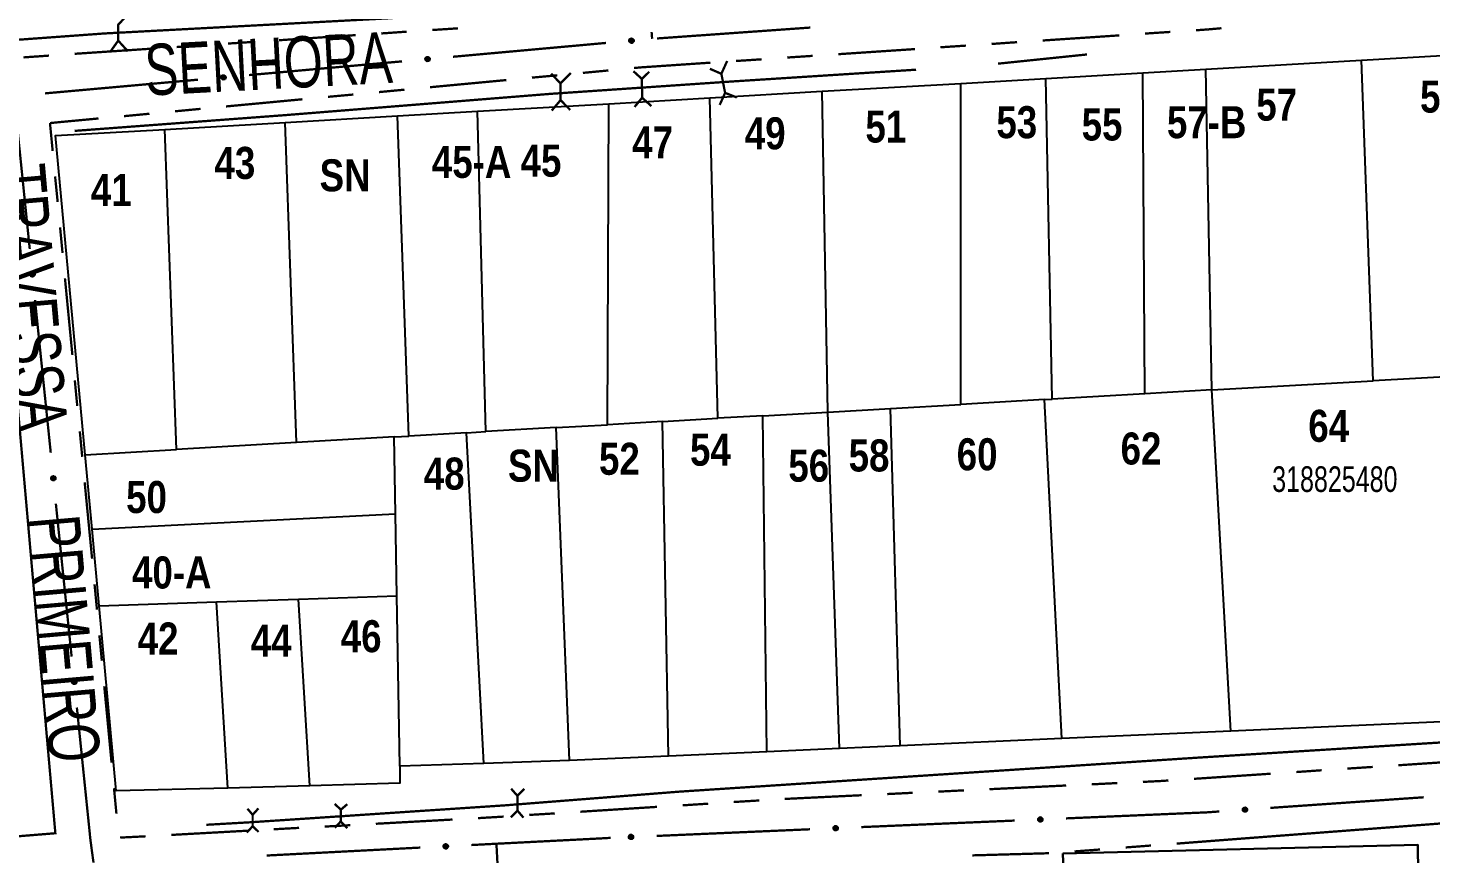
# Model space of a CAD drawing. Extents: x 204834 to 208707, y 4853033 to 4855981.
# Drawn here: x 205591.7 to 205701.3, y 4854869.9 to 4854934.4 of the extents above; entities that cross this region are included whole.
import ezdxf
from ezdxf.enums import TextEntityAlignment as Align

# ---------------------------------------------------------------- set-up
doc = ezdxf.new("R2010")
doc.units = 0
doc.header["$LTSCALE"] = 1.5
doc.header["$MEASUREMENT"] = 0
for name, pattern in [('PHANTOMX2', [5, 2.5, -0.5, 0.5, -0.5, 0.5, -0.5]), ('TRACO_05', [11, 7, -1, 0.5, -1, 0.5, -1]), ('TRACO_25', [8, 3, -1, 1, -1, 1, -1])]:
    doc.linetypes.add(name, pattern=pattern)
for name, color, linetype in [('CD-MALHA-LOTES', 40, 'CONTINUOUS'), ('CD_TXT_QUADRA', 7, 'CONTINUOUS'), ('HD-VALAS-DRENOS', 170, 'CONTINUOUS'), ('RU-QUADRAS', 6, 'CONTINUOUS'), ('SV-EIXO-RUA-N-PAV', 6, 'CONTINUOUS'), ('SV-ESTIVAS', 7, 'CONTINUOUS'), ('SV-RUA-NAO-PAV-S-GUIA-C-GUIA', 7, 'PHANTOMX2'), ('SV-TXT-RUA-N-PAV-S-GUIA-C-GUIA', 7, 'CONTINUOUS'), ('Th_NmrPort', 7, 'CONTINUOUS')]:
    doc.layers.add(name, color=color, linetype=linetype)
doc.styles.add('ARIAL', font='ARIAL.TTF')
doc.styles.get("Standard").update_dxf_attribs({"font": 'swisscbo.ttf'})

msp = doc.modelspace()

# ---------------------------------------------------------------- linework, layer by layer
at = {"layer": 'CD-MALHA-LOTES', "linetype": 'Continuous', "flags": 128}
for points in [[(205683.68, 4854931.21), (205695.84, 4854931.91)], [(205695.84, 4854931.91), (205708.89, 4854932.66)], [(205696.76, 4854906.88), (205695.84, 4854931.91)], [(205671.2, 4854930.49), (205678.78, 4854930.92)], [(205678.78, 4854930.92), (205683.68, 4854931.21)], [(205678.93, 4854905.86), (205678.78, 4854930.92)], [(205684.15, 4854906.16), (205683.68, 4854931.21)], [(205653.71, 4854929.48), (205664.55, 4854930.1)], [(205664.55, 4854930.1), (205671.2, 4854930.49)], [(205664.55, 4854905.03), (205664.55, 4854930.1)], [(205671.68, 4854905.44), (205671.2, 4854930.49)], [(205626.81, 4854927.92), (205637.07, 4854928.51)], [(205636.95, 4854903.44), (205637.07, 4854928.51)], [(205637.07, 4854928.51), (205644.96, 4854928.97)], [(205644.96, 4854928.97), (205653.71, 4854929.48)], [(205645.56, 4854903.94), (205644.96, 4854928.97)], [(205654.17, 4854904.43), (205653.71, 4854929.48)], [(205611.77, 4854927.05), (205620.56, 4854927.56)], [(205620.56, 4854927.56), (205626.81, 4854927.92)], [(205621.44, 4854902.55), (205620.56, 4854927.56)], [(205627.45, 4854902.9), (205626.81, 4854927.92)], [(205593.85, 4854926.02), (205602.38, 4854926.51)], [(205602.38, 4854926.51), (205611.77, 4854927.05)], [(205603.3, 4854901.51), (205602.38, 4854926.51)], [(205612.67, 4854902.05), (205611.77, 4854927.05)], [(205596.16, 4854901.1), (205593.85, 4854926.02)], [(205684.15, 4854906.16), (205696.76, 4854906.88)], [(205703.85, 4854907.25), (205696.76, 4854906.88)], [(205678.93, 4854905.86), (205671.68, 4854905.44)], [(205684.15, 4854906.16), (205678.93, 4854905.86)], [(205685.63, 4854879.5), (205684.15, 4854906.16)], [(205649.1, 4854904.14), (205654.17, 4854904.43)], [(205654.17, 4854904.43), (205659.05, 4854904.71)], [(205655.07, 4854878.15), (205654.17, 4854904.43)], [(205659.05, 4854904.71), (205664.55, 4854905.03)], [(205659.81, 4854878.36), (205659.05, 4854904.71)], [(205671.08, 4854905.4), (205664.55, 4854905.03)], [(205671.08, 4854905.4), (205671.68, 4854905.44)], [(205672.45, 4854878.92), (205671.08, 4854905.4)], [(205632.95, 4854903.21), (205636.95, 4854903.44)], [(205641.25, 4854903.69), (205636.95, 4854903.44)], [(205641.25, 4854903.69), (205645.56, 4854903.94)], [(205641.71, 4854877.56), (205641.25, 4854903.69)], [(205649.1, 4854904.14), (205645.56, 4854903.94)], [(205649.41, 4854877.9), (205649.1, 4854904.14)], [(205620.29, 4854902.48), (205612.67, 4854902.05)], [(205620.29, 4854902.48), (205621.44, 4854902.55)], [(205620.39, 4854896.47), (205620.29, 4854902.48)], [(205625.95, 4854902.81), (205621.44, 4854902.55)], [(205625.95, 4854902.81), (205627.45, 4854902.9)], [(205627.29, 4854876.99), (205625.95, 4854902.81)], [(205632.95, 4854903.21), (205627.45, 4854902.9)], [(205633.98, 4854877.22), (205632.95, 4854903.21)], [(205596.16, 4854901.1), (205603.3, 4854901.51)], [(205596.7, 4854895.28), (205596.16, 4854901.1)], [(205612.67, 4854902.05), (205603.3, 4854901.51)], [(205596.7, 4854895.28), (205620.39, 4854896.47)], [(205620.5, 4854890.07), (205620.39, 4854896.47)], [(205597.25, 4854889.3), (205596.7, 4854895.28)], [(205597.25, 4854889.3), (205606.41, 4854889.6)], [(205598.59, 4854874.83), (205597.25, 4854889.3)], [(205606.41, 4854889.6), (205612.82, 4854889.81)], [(205607.31, 4854875.06), (205606.41, 4854889.6)], [(205612.82, 4854889.81), (205620.5, 4854890.07)], [(205613.7, 4854875.24), (205612.82, 4854889.81)], [(205620.73, 4854876.77), (205620.5, 4854890.07)], [(205704.45, 4854880.34), (205685.63, 4854879.5)], [(205685.63, 4854879.5), (205672.45, 4854878.92)], [(205655.07, 4854878.15), (205649.41, 4854877.9)], [(205659.81, 4854878.36), (205655.07, 4854878.15)], [(205672.45, 4854878.92), (205659.81, 4854878.36)], [(205627.29, 4854876.99), (205620.73, 4854876.77)], [(205633.98, 4854877.22), (205627.29, 4854876.99)], [(205641.71, 4854877.56), (205633.98, 4854877.22)], [(205649.41, 4854877.9), (205641.71, 4854877.56)], [(205620.73, 4854876.77), (205620.73, 4854875.44)], [(205607.31, 4854875.06), (205598.59, 4854874.83)], [(205613.7, 4854875.24), (205607.31, 4854875.06)], [(205620.73, 4854875.44), (205613.7, 4854875.24)], [(205700.24, 4854870.62), (205672.52, 4854869.96)], [(205701, 4854805.87), (205700.24, 4854870.62)], [(205672.52, 4854869.96), (205675.17, 4854805.21)]]:
    msp.add_lwpolyline(points, dxfattribs=at)
at = {"layer": 'HD-VALAS-DRENOS', "linetype": 'TRACO_05', "const_width": 0.18}
for points in [[(205542.96, 4854930.02), (205597.67, 4854934), (205620.18, 4854935.2)], [(205667.45, 4854931.64), (205674.41, 4854932.36)], [(205661.06, 4854931.17), (205646.69, 4854930.25), (205632.47, 4854929.28), (205611.77, 4854927.62), (205595.33, 4854926.39)], [(205605.62, 4854872.19), (205609.12, 4854872.39), (205628.96, 4854873.71), (205642.58, 4854874.78), (205683.14, 4854877.44), (205712.31, 4854879.26), (205726.32, 4854880.11), (205768.62, 4854882.72), (205776.74, 4854883.14)]]:
    msp.add_lwpolyline(points, dxfattribs=at)
at = {"layer": 'RU-QUADRAS', "linetype": 'Continuous'}
msp.add_lwpolyline([(205704.45, 4854880.34), (205685.63, 4854879.5), (205672.45, 4854878.92), (205659.81, 4854878.36), (205655.07, 4854878.15), (205649.41, 4854877.9), (205641.71, 4854877.56), (205633.98, 4854877.22), (205627.29, 4854876.99), (205620.73, 4854876.77), (205620.73, 4854875.44), (205613.7, 4854875.24), (205607.31, 4854875.06), (205598.59, 4854874.83), (205597.25, 4854889.3), (205596.7, 4854895.28), (205596.16, 4854901.1), (205593.85, 4854926.02), (205593.85, 4854926.02), (205602.38, 4854926.51), (205611.77, 4854927.05), (205620.56, 4854927.56), (205626.81, 4854927.92), (205637.07, 4854928.51), (205644.96, 4854928.97), (205653.71, 4854929.48), (205664.55, 4854930.1), (205671.2, 4854930.49), (205678.78, 4854930.92), (205683.68, 4854931.21), (205695.84, 4854931.91), (205708.89, 4854932.66)], dxfattribs=at)
msp.add_lwpolyline([(205672.52, 4854869.96), (205700.24, 4854870.62), (205701, 4854805.87), (205675.17, 4854805.21), (205672.52, 4854869.96)], close=True, dxfattribs=at)
at = {"layer": 'SV-EIXO-RUA-N-PAV', "const_width": 0.18}
for points in [[(205640.4, 4854934.12), (205640.44, 4854933.58)], [(205640.83, 4854933.61), (205652.8, 4854934.46)], [(205624.89, 4854932.18), (205636.84, 4854933.26)], [(205608.96, 4854930.75), (205620.91, 4854931.82)], [(205593.02, 4854929.32), (205604.97, 4854930.39)], [(205590.61, 4854929.1), (205591.83, 4854917.16)], [(205592.24, 4854913.18), (205593.47, 4854901.25)], [(205593.87, 4854897.27), (205595.1, 4854885.33)], [(205595.51, 4854881.35), (205596.53, 4854871.4)], [(205700.71, 4854874.34), (205688.73, 4854873.51)], [(205668.76, 4854872.52), (205656.77, 4854872.01)], [(205683.73, 4854873.16), (205672.76, 4854872.69)], [(205683.75, 4854873.16), (205683.73, 4854873.16)], [(205684.74, 4854873.23), (205683.75, 4854873.16)], [(205652.77, 4854871.84), (205640.79, 4854871.32)], [(205596.53, 4854871.4), (205596.55, 4854871.17)], [(205596.55, 4854871.17), (205596.68, 4854870.18)], [(205610.34, 4854869.79), (205622.33, 4854870.41)], [(205626.32, 4854870.61), (205636.31, 4854871.12)], [(205628.28, 4854870.71), (205628.91, 4854858.73)], [(205636.31, 4854871.12), (205637.2, 4854871.17)], [(205596.68, 4854870.18), (205596.81, 4854869.23)]]:
    msp.add_lwpolyline(points, dxfattribs=at)
at = {"layer": 'SV-EIXO-RUA-N-PAV'}
for points in [[(205638.68, 4854933.53), (205638.71, 4854933.57), (205638.75, 4854933.6), (205638.78, 4854933.61), (205638.82, 4854933.61), (205638.85, 4854933.62), (205638.89, 4854933.61), (205638.93, 4854933.59), (205638.96, 4854933.56), (205638.99, 4854933.52), (205639, 4854933.49), (205639.01, 4854933.45), (205639.01, 4854933.42), (205639, 4854933.38), (205638.98, 4854933.35), (205638.95, 4854933.31), (205638.92, 4854933.28), (205638.88, 4854933.27), (205638.85, 4854933.26), (205638.81, 4854933.26), (205638.78, 4854933.27), (205638.74, 4854933.29), (205638.7, 4854933.32), (205638.68, 4854933.35), (205638.66, 4854933.39), (205638.66, 4854933.42), (205638.66, 4854933.46), (205638.66, 4854933.49), (205638.68, 4854933.53)], [(205622.75, 4854932.1), (205622.78, 4854932.14), (205622.81, 4854932.16), (205622.85, 4854932.18), (205622.88, 4854932.18), (205622.92, 4854932.18), (205622.95, 4854932.17), (205622.99, 4854932.16), (205623.03, 4854932.13), (205623.05, 4854932.09), (205623.07, 4854932.06), (205623.07, 4854932.02), (205623.07, 4854931.99), (205623.06, 4854931.95), (205623.05, 4854931.91), (205623.02, 4854931.87), (205622.98, 4854931.85), (205622.95, 4854931.84), (205622.91, 4854931.83), (205622.88, 4854931.83), (205622.84, 4854931.84), (205622.8, 4854931.86), (205622.77, 4854931.89), (205622.74, 4854931.92), (205622.73, 4854931.96), (205622.72, 4854931.99), (205622.72, 4854932.03), (205622.73, 4854932.06), (205622.75, 4854932.1)], [(205606.81, 4854930.67), (205606.84, 4854930.71), (205606.88, 4854930.73), (205606.91, 4854930.75), (205606.95, 4854930.75), (205606.98, 4854930.75), (205607.02, 4854930.74), (205607.05, 4854930.72), (205607.09, 4854930.69), (205607.12, 4854930.66), (205607.13, 4854930.62), (205607.14, 4854930.59), (205607.14, 4854930.55), (205607.13, 4854930.52), (205607.11, 4854930.48), (205607.08, 4854930.44), (205607.05, 4854930.42), (205607.01, 4854930.4), (205606.98, 4854930.4), (205606.94, 4854930.4), (205606.91, 4854930.41), (205606.87, 4854930.42), (205606.83, 4854930.46), (205606.8, 4854930.49), (205606.79, 4854930.52), (205606.79, 4854930.56), (205606.79, 4854930.59), (205606.79, 4854930.63), (205606.81, 4854930.67)], [(205592.13, 4854915.33), (205592.17, 4854915.3), (205592.2, 4854915.26), (205592.21, 4854915.23), (205592.22, 4854915.19), (205592.22, 4854915.16), (205592.21, 4854915.12), (205592.19, 4854915.09), (205592.16, 4854915.05), (205592.13, 4854915.02), (205592.09, 4854915.01), (205592.06, 4854915), (205592.02, 4854915), (205591.99, 4854915.01), (205591.95, 4854915.02), (205591.91, 4854915.06), (205591.89, 4854915.09), (205591.87, 4854915.12), (205591.87, 4854915.16), (205591.87, 4854915.19), (205591.87, 4854915.23), (205591.89, 4854915.27), (205591.92, 4854915.31), (205591.95, 4854915.33), (205591.99, 4854915.35), (205592.02, 4854915.35), (205592.06, 4854915.35), (205592.09, 4854915.35), (205592.13, 4854915.33)], [(205593.76, 4854899.41), (205593.8, 4854899.38), (205593.83, 4854899.35), (205593.84, 4854899.31), (205593.85, 4854899.28), (205593.85, 4854899.24), (205593.84, 4854899.21), (205593.83, 4854899.17), (205593.8, 4854899.13), (205593.76, 4854899.11), (205593.73, 4854899.09), (205593.69, 4854899.08), (205593.66, 4854899.08), (205593.62, 4854899.09), (205593.58, 4854899.11), (205593.54, 4854899.14), (205593.52, 4854899.17), (205593.5, 4854899.21), (205593.5, 4854899.24), (205593.5, 4854899.28), (205593.5, 4854899.31), (205593.52, 4854899.35), (205593.55, 4854899.39), (205593.59, 4854899.42), (205593.62, 4854899.43), (205593.66, 4854899.43), (205593.69, 4854899.44), (205593.73, 4854899.43), (205593.76, 4854899.41)], [(205595.4, 4854883.49), (205595.44, 4854883.46), (205595.46, 4854883.43), (205595.48, 4854883.4), (205595.48, 4854883.36), (205595.48, 4854883.33), (205595.47, 4854883.29), (205595.46, 4854883.25), (205595.43, 4854883.21), (205595.39, 4854883.19), (205595.36, 4854883.17), (205595.32, 4854883.17), (205595.29, 4854883.17), (205595.25, 4854883.17), (205595.21, 4854883.19), (205595.18, 4854883.22), (205595.15, 4854883.26), (205595.14, 4854883.29), (205595.13, 4854883.33), (205595.13, 4854883.36), (205595.14, 4854883.4), (205595.15, 4854883.44), (205595.19, 4854883.47), (205595.22, 4854883.5), (205595.25, 4854883.51), (205595.29, 4854883.52), (205595.32, 4854883.52), (205595.36, 4854883.51), (205595.4, 4854883.49)], [(205670.91, 4854872.5), (205670.87, 4854872.46), (205670.84, 4854872.44), (205670.8, 4854872.43), (205670.77, 4854872.43), (205670.73, 4854872.43), (205670.7, 4854872.44), (205670.66, 4854872.46), (205670.62, 4854872.49), (205670.6, 4854872.53), (205670.59, 4854872.56), (205670.58, 4854872.6), (205670.59, 4854872.63), (205670.6, 4854872.67), (205670.62, 4854872.7), (205670.65, 4854872.74), (205670.68, 4854872.76), (205670.72, 4854872.77), (205670.75, 4854872.78), (205670.79, 4854872.78), (205670.82, 4854872.77), (205670.86, 4854872.75), (205670.9, 4854872.71), (205670.92, 4854872.68), (205670.93, 4854872.64), (205670.94, 4854872.61), (205670.94, 4854872.57), (205670.93, 4854872.54), (205670.91, 4854872.5)], [(205686.89, 4854873.27), (205686.86, 4854873.23), (205686.82, 4854873.21), (205686.79, 4854873.19), (205686.75, 4854873.19), (205686.72, 4854873.19), (205686.68, 4854873.2), (205686.65, 4854873.22), (205686.61, 4854873.25), (205686.58, 4854873.28), (205686.57, 4854873.32), (205686.56, 4854873.35), (205686.57, 4854873.39), (205686.58, 4854873.42), (205686.59, 4854873.46), (205686.63, 4854873.5), (205686.66, 4854873.52), (205686.7, 4854873.54), (205686.73, 4854873.54), (205686.77, 4854873.54), (205686.8, 4854873.53), (205686.84, 4854873.51), (205686.88, 4854873.48), (205686.9, 4854873.45), (205686.91, 4854873.41), (205686.92, 4854873.38), (205686.92, 4854873.34), (205686.91, 4854873.31), (205686.89, 4854873.27)], [(205654.92, 4854871.82), (205654.89, 4854871.78), (205654.85, 4854871.76), (205654.82, 4854871.74), (205654.78, 4854871.74), (205654.75, 4854871.74), (205654.71, 4854871.75), (205654.68, 4854871.77), (205654.64, 4854871.8), (205654.62, 4854871.84), (205654.6, 4854871.88), (205654.6, 4854871.91), (205654.6, 4854871.95), (205654.61, 4854871.98), (205654.63, 4854872.02), (205654.66, 4854872.06), (205654.7, 4854872.08), (205654.73, 4854872.09), (205654.77, 4854872.09), (205654.8, 4854872.09), (205654.84, 4854872.08), (205654.88, 4854872.06), (205654.91, 4854872.03), (205654.94, 4854872), (205654.95, 4854871.96), (205654.95, 4854871.93), (205654.95, 4854871.89), (205654.94, 4854871.85), (205654.92, 4854871.82)], [(205624.17, 4854870.61), (205624.21, 4854870.65), (205624.24, 4854870.67), (205624.28, 4854870.68), (205624.31, 4854870.69), (205624.35, 4854870.69), (205624.38, 4854870.68), (205624.42, 4854870.66), (205624.46, 4854870.63), (205624.48, 4854870.59), (205624.49, 4854870.56), (205624.5, 4854870.52), (205624.5, 4854870.49), (205624.49, 4854870.45), (205624.47, 4854870.41), (205624.43, 4854870.38), (205624.4, 4854870.35), (205624.36, 4854870.34), (205624.33, 4854870.34), (205624.29, 4854870.34), (205624.26, 4854870.35), (205624.22, 4854870.37), (205624.18, 4854870.4), (205624.16, 4854870.43), (205624.15, 4854870.47), (205624.14, 4854870.5), (205624.15, 4854870.54), (205624.15, 4854870.57), (205624.17, 4854870.61)], [(205638.94, 4854871.13), (205638.9, 4854871.1), (205638.87, 4854871.07), (205638.83, 4854871.06), (205638.8, 4854871.06), (205638.76, 4854871.06), (205638.73, 4854871.07), (205638.69, 4854871.09), (205638.65, 4854871.12), (205638.63, 4854871.16), (205638.62, 4854871.19), (205638.61, 4854871.23), (205638.61, 4854871.26), (205638.63, 4854871.3), (205638.64, 4854871.34), (205638.68, 4854871.37), (205638.71, 4854871.4), (205638.75, 4854871.41), (205638.78, 4854871.41), (205638.82, 4854871.41), (205638.85, 4854871.4), (205638.89, 4854871.38), (205638.93, 4854871.35), (205638.95, 4854871.31), (205638.96, 4854871.28), (205638.97, 4854871.24), (205638.97, 4854871.21), (205638.96, 4854871.17), (205638.94, 4854871.13)]]:
    msp.add_lwpolyline(points, close=True, dxfattribs=at)
for points in [[(205638.66, 4854933.49), (205638.96, 4854933.56)], [(205638.66, 4854933.48), (205638.97, 4854933.54)], [(205638.66, 4854933.46), (205638.99, 4854933.52)], [(205638.66, 4854933.44), (205638.99, 4854933.51)], [(205638.66, 4854933.42), (205639, 4854933.49)], [(205638.66, 4854933.41), (205639.01, 4854933.47)], [(205638.66, 4854933.39), (205639.01, 4854933.45)], [(205638.67, 4854933.51), (205638.94, 4854933.57)], [(205638.67, 4854933.37), (205639.01, 4854933.44)], [(205638.68, 4854933.53), (205638.93, 4854933.59)], [(205638.68, 4854933.35), (205639.01, 4854933.42)], [(205638.69, 4854933.34), (205639, 4854933.4)], [(205638.7, 4854933.55), (205638.9, 4854933.6)], [(205638.7, 4854933.32), (205639, 4854933.38)], [(205638.71, 4854933.57), (205638.89, 4854933.61)], [(205638.72, 4854933.31), (205638.99, 4854933.36)], [(205638.73, 4854933.59), (205638.86, 4854933.61)], [(205638.74, 4854933.29), (205638.98, 4854933.35)], [(205638.75, 4854933.6), (205638.85, 4854933.62)], [(205638.76, 4854933.28), (205638.96, 4854933.33)], [(205638.78, 4854933.27), (205638.95, 4854933.31)], [(205638.8, 4854933.27), (205638.93, 4854933.29)], [(205638.81, 4854933.26), (205638.92, 4854933.28)], [(205622.72, 4854932.03), (205623.05, 4854932.09)], [(205622.72, 4854931.99), (205623.07, 4854932.06)], [(205622.73, 4854932.06), (205623.03, 4854932.13)], [(205622.73, 4854932.04), (205623.04, 4854932.11)], [(205622.73, 4854932.01), (205623.06, 4854932.07)], [(205622.73, 4854931.97), (205623.07, 4854932.04)], [(205622.73, 4854931.96), (205623.07, 4854932.02)], [(205622.74, 4854932.08), (205623.01, 4854932.14)], [(205622.74, 4854931.94), (205623.07, 4854932)], [(205622.74, 4854931.92), (205623.07, 4854931.99)], [(205622.75, 4854932.1), (205622.99, 4854932.16)], [(205622.76, 4854932.12), (205622.96, 4854932.17)], [(205622.76, 4854931.9), (205623.06, 4854931.97)], [(205622.77, 4854931.89), (205623.06, 4854931.95)], [(205622.78, 4854932.14), (205622.95, 4854932.17)], [(205622.79, 4854931.87), (205623.05, 4854931.93)], [(205622.8, 4854932.15), (205622.93, 4854932.18)], [(205622.8, 4854931.86), (205623.05, 4854931.91)], [(205622.81, 4854932.16), (205622.92, 4854932.18)], [(205622.83, 4854931.85), (205623.02, 4854931.89)], [(205622.84, 4854931.84), (205623.02, 4854931.87)], [(205622.86, 4854931.84), (205622.99, 4854931.86)], [(205622.88, 4854931.83), (205622.98, 4854931.85)], [(205606.79, 4854930.63), (205607.09, 4854930.69)], [(205606.79, 4854930.61), (205607.1, 4854930.68)], [(205606.8, 4854930.65), (205607.07, 4854930.71)], [(205606.81, 4854930.67), (205607.05, 4854930.72)], [(205606.83, 4854930.69), (205607.03, 4854930.73)], [(205606.84, 4854930.71), (205607.02, 4854930.74)], [(205606.86, 4854930.72), (205606.99, 4854930.74)], [(205606.88, 4854930.73), (205606.98, 4854930.75)], [(205606.79, 4854930.59), (205607.12, 4854930.66)], [(205606.79, 4854930.58), (205607.12, 4854930.64)], [(205606.79, 4854930.56), (205607.13, 4854930.62)], [(205606.79, 4854930.54), (205607.13, 4854930.6)], [(205606.79, 4854930.52), (205607.14, 4854930.59)], [(205606.8, 4854930.51), (205607.14, 4854930.57)], [(205606.8, 4854930.49), (205607.14, 4854930.55)], [(205606.82, 4854930.47), (205607.13, 4854930.53)], [(205606.83, 4854930.46), (205607.13, 4854930.52)], [(205606.85, 4854930.44), (205607.12, 4854930.5)], [(205606.87, 4854930.42), (205607.11, 4854930.48)], [(205606.89, 4854930.42), (205607.09, 4854930.46)], [(205606.91, 4854930.41), (205607.08, 4854930.44)], [(205606.93, 4854930.4), (205607.06, 4854930.43)], [(205606.94, 4854930.4), (205607.05, 4854930.42)], [(205591.95, 4854915.33), (205592.02, 4854915)], [(205591.97, 4854915.34), (205592.04, 4854915)], [(205591.99, 4854915.35), (205592.06, 4854915)], [(205592.01, 4854915.35), (205592.07, 4854915)], [(205592.02, 4854915.35), (205592.09, 4854915.01)], [(205592.04, 4854915.35), (205592.11, 4854915.02)], [(205592.06, 4854915.35), (205592.13, 4854915.02)], [(205592.08, 4854915.34), (205592.15, 4854915.04)], [(205592.09, 4854915.35), (205592.16, 4854915.05)], [(205592.11, 4854915.34), (205592.18, 4854915.07)], [(205592.13, 4854915.33), (205592.19, 4854915.09)], [(205591.87, 4854915.23), (205591.91, 4854915.06)], [(205591.87, 4854915.21), (205591.9, 4854915.08)], [(205591.87, 4854915.19), (205591.89, 4854915.09)], [(205591.88, 4854915.24), (205591.93, 4854915.05)], [(205591.89, 4854915.27), (205591.95, 4854915.02)], [(205591.91, 4854915.28), (205591.97, 4854915.02)], [(205591.92, 4854915.31), (205591.99, 4854915.01)], [(205591.94, 4854915.32), (205592, 4854915.01)], [(205592.15, 4854915.31), (205592.2, 4854915.11)], [(205592.17, 4854915.3), (205592.21, 4854915.12)], [(205592.19, 4854915.28), (205592.21, 4854915.15)], [(205592.2, 4854915.26), (205592.22, 4854915.16)], [(205593.5, 4854899.31), (205593.54, 4854899.14)], [(205593.5, 4854899.29), (205593.53, 4854899.16)], [(205593.5, 4854899.28), (205593.52, 4854899.17)], [(205593.52, 4854899.35), (205593.58, 4854899.11)], [(205593.52, 4854899.33), (205593.56, 4854899.13)], [(205593.54, 4854899.37), (205593.6, 4854899.1)], [(205593.55, 4854899.39), (205593.62, 4854899.09)], [(205593.57, 4854899.4), (205593.64, 4854899.09)], [(205593.59, 4854899.42), (205593.66, 4854899.08)], [(205593.6, 4854899.42), (205593.67, 4854899.09)], [(205593.62, 4854899.43), (205593.69, 4854899.08)], [(205593.64, 4854899.43), (205593.71, 4854899.09)], [(205593.66, 4854899.43), (205593.73, 4854899.09)], [(205593.67, 4854899.43), (205593.74, 4854899.1)], [(205593.69, 4854899.44), (205593.76, 4854899.11)], [(205593.71, 4854899.43), (205593.78, 4854899.12)], [(205593.73, 4854899.43), (205593.8, 4854899.13)], [(205593.74, 4854899.42), (205593.81, 4854899.15)], [(205593.76, 4854899.41), (205593.83, 4854899.17)], [(205593.79, 4854899.39), (205593.83, 4854899.2)], [(205593.8, 4854899.38), (205593.84, 4854899.21)], [(205593.82, 4854899.36), (205593.84, 4854899.23)], [(205593.83, 4854899.35), (205593.85, 4854899.24)], [(205595.13, 4854883.37), (205595.16, 4854883.25)], [(205595.13, 4854883.36), (205595.15, 4854883.26)], [(205595.14, 4854883.4), (205595.18, 4854883.22)], [(205595.15, 4854883.44), (205595.21, 4854883.19)], [(205595.15, 4854883.41), (205595.19, 4854883.22)], [(205595.17, 4854883.45), (205595.23, 4854883.19)], [(205595.19, 4854883.47), (205595.25, 4854883.17)], [(205595.2, 4854883.48), (205595.27, 4854883.17)], [(205595.22, 4854883.5), (205595.29, 4854883.17)], [(205595.23, 4854883.5), (205595.3, 4854883.17)], [(205595.25, 4854883.51), (205595.32, 4854883.17)], [(205595.27, 4854883.51), (205595.34, 4854883.17)], [(205595.29, 4854883.52), (205595.36, 4854883.17)], [(205595.31, 4854883.51), (205595.38, 4854883.19)], [(205595.32, 4854883.52), (205595.39, 4854883.19)], [(205595.34, 4854883.51), (205595.41, 4854883.21)], [(205595.36, 4854883.51), (205595.43, 4854883.21)], [(205595.38, 4854883.5), (205595.44, 4854883.24)], [(205595.4, 4854883.49), (205595.46, 4854883.25)], [(205595.42, 4854883.48), (205595.46, 4854883.28)], [(205595.44, 4854883.46), (205595.47, 4854883.29)], [(205595.45, 4854883.44), (205595.48, 4854883.32)], [(205595.46, 4854883.43), (205595.48, 4854883.33)], [(205670.93, 4854872.64), (205670.58, 4854872.6)], [(205670.92, 4854872.68), (205670.59, 4854872.63)], [(205670.92, 4854872.66), (205670.59, 4854872.61)], [(205670.93, 4854872.63), (205670.59, 4854872.58)], [(205670.94, 4854872.61), (205670.59, 4854872.56)], [(205670.9, 4854872.71), (205670.6, 4854872.67)], [(205670.91, 4854872.7), (205670.6, 4854872.65)], [(205670.93, 4854872.59), (205670.6, 4854872.54)], [(205670.88, 4854872.73), (205670.61, 4854872.68)], [(205670.86, 4854872.75), (205670.62, 4854872.7)], [(205670.84, 4854872.75), (205670.64, 4854872.72)], [(205670.82, 4854872.77), (205670.65, 4854872.74)], [(205670.8, 4854872.77), (205670.67, 4854872.75)], [(205670.79, 4854872.78), (205670.68, 4854872.76)], [(205686.91, 4854873.41), (205686.56, 4854873.35)], [(205686.9, 4854873.45), (205686.57, 4854873.39)], [(205686.9, 4854873.43), (205686.57, 4854873.37)], [(205686.91, 4854873.4), (205686.57, 4854873.34)], [(205686.92, 4854873.38), (205686.57, 4854873.32)], [(205686.88, 4854873.48), (205686.58, 4854873.42)], [(205686.89, 4854873.46), (205686.58, 4854873.41)], [(205686.91, 4854873.36), (205686.58, 4854873.3)], [(205686.92, 4854873.34), (205686.58, 4854873.28)], [(205686.84, 4854873.51), (205686.59, 4854873.46)], [(205686.85, 4854873.5), (205686.59, 4854873.44)], [(205686.91, 4854873.32), (205686.6, 4854873.27)], [(205686.91, 4854873.31), (205686.61, 4854873.25)], [(205686.82, 4854873.52), (205686.62, 4854873.48)], [(205686.8, 4854873.53), (205686.63, 4854873.5)], [(205686.9, 4854873.29), (205686.63, 4854873.23)], [(205686.78, 4854873.54), (205686.65, 4854873.51)], [(205686.89, 4854873.27), (205686.65, 4854873.22)], [(205686.77, 4854873.54), (205686.66, 4854873.52)], [(205686.87, 4854873.25), (205686.67, 4854873.21)], [(205686.86, 4854873.23), (205686.68, 4854873.2)], [(205686.84, 4854873.22), (205686.71, 4854873.2)], [(205686.82, 4854873.21), (205686.72, 4854873.19)], [(205654.94, 4854872), (205654.6, 4854871.95)], [(205654.94, 4854871.98), (205654.6, 4854871.93)], [(205654.95, 4854871.96), (205654.6, 4854871.91)], [(205654.95, 4854871.94), (205654.6, 4854871.9)], [(205654.95, 4854871.93), (205654.6, 4854871.88)], [(205654.91, 4854872.03), (205654.61, 4854871.98)], [(205654.92, 4854872.01), (205654.61, 4854871.96)], [(205654.95, 4854871.91), (205654.61, 4854871.86)], [(205654.89, 4854872.05), (205654.62, 4854872)], [(205654.95, 4854871.89), (205654.62, 4854871.84)], [(205654.88, 4854872.06), (205654.63, 4854872.02)], [(205654.94, 4854871.87), (205654.63, 4854871.82)], [(205654.94, 4854871.85), (205654.64, 4854871.8)], [(205654.85, 4854872.07), (205654.65, 4854872.04)], [(205654.84, 4854872.08), (205654.66, 4854872.06)], [(205654.93, 4854871.84), (205654.66, 4854871.79)], [(205654.92, 4854871.82), (205654.68, 4854871.77)], [(205654.82, 4854872.09), (205654.69, 4854872.07)], [(205654.8, 4854872.09), (205654.7, 4854872.08)], [(205654.9, 4854871.8), (205654.7, 4854871.76)], [(205654.89, 4854871.78), (205654.71, 4854871.75)], [(205654.87, 4854871.77), (205654.74, 4854871.75)], [(205654.85, 4854871.76), (205654.75, 4854871.74)], [(205670.94, 4854872.57), (205670.6, 4854872.53)], [(205670.93, 4854872.56), (205670.62, 4854872.51)], [(205670.93, 4854872.54), (205670.62, 4854872.49)], [(205670.92, 4854872.52), (205670.65, 4854872.47)], [(205670.91, 4854872.5), (205670.66, 4854872.46)], [(205670.89, 4854872.48), (205670.69, 4854872.45)], [(205670.87, 4854872.46), (205670.7, 4854872.44)], [(205670.85, 4854872.45), (205670.72, 4854872.43)], [(205670.84, 4854872.44), (205670.73, 4854872.43)], [(205624.14, 4854870.5), (205624.49, 4854870.56)], [(205624.15, 4854870.57), (205624.46, 4854870.63)], [(205624.15, 4854870.56), (205624.46, 4854870.61)], [(205624.15, 4854870.54), (205624.48, 4854870.59)], [(205624.15, 4854870.52), (205624.48, 4854870.57)], [(205624.15, 4854870.48), (205624.49, 4854870.53)], [(205624.15, 4854870.47), (205624.5, 4854870.52)], [(205624.16, 4854870.59), (205624.43, 4854870.64)], [(205624.16, 4854870.45), (205624.49, 4854870.5)], [(205624.16, 4854870.43), (205624.5, 4854870.49)], [(205624.17, 4854870.61), (205624.42, 4854870.66)], [(205624.17, 4854870.41), (205624.49, 4854870.47)], [(205624.18, 4854870.4), (205624.49, 4854870.45)], [(205624.19, 4854870.63), (205624.39, 4854870.67)], [(205624.21, 4854870.65), (205624.38, 4854870.68)], [(205624.21, 4854870.38), (205624.47, 4854870.43)], [(205624.22, 4854870.37), (205624.47, 4854870.41)], [(205624.23, 4854870.66), (205624.36, 4854870.68)], [(205624.24, 4854870.67), (205624.35, 4854870.69)], [(205638.95, 4854871.31), (205638.61, 4854871.26)], [(205638.96, 4854871.28), (205638.61, 4854871.23)], [(205638.94, 4854871.33), (205638.62, 4854871.28)], [(205638.95, 4854871.3), (205638.62, 4854871.25)], [(205638.96, 4854871.26), (205638.62, 4854871.21)], [(205638.97, 4854871.24), (205638.62, 4854871.19)], [(205638.93, 4854871.35), (205638.63, 4854871.3)], [(205638.96, 4854871.22), (205638.63, 4854871.17)], [(205638.97, 4854871.21), (205638.63, 4854871.16)], [(205638.89, 4854871.38), (205638.64, 4854871.34)], [(205638.91, 4854871.36), (205638.64, 4854871.32)], [(205638.96, 4854871.19), (205638.65, 4854871.14)], [(205638.96, 4854871.17), (205638.65, 4854871.12)], [(205638.87, 4854871.39), (205638.67, 4854871.35)], [(205638.85, 4854871.4), (205638.68, 4854871.37)], [(205638.95, 4854871.15), (205638.68, 4854871.11)], [(205638.94, 4854871.13), (205638.69, 4854871.09)], [(205638.83, 4854871.4), (205638.7, 4854871.38)], [(205638.82, 4854871.41), (205638.71, 4854871.4)], [(205638.92, 4854871.11), (205638.72, 4854871.08)], [(205638.9, 4854871.1), (205638.73, 4854871.07)], [(205638.88, 4854871.08), (205638.75, 4854871.07)], [(205638.87, 4854871.07), (205638.76, 4854871.06)], [(205624.24, 4854870.36), (205624.44, 4854870.39)], [(205624.26, 4854870.35), (205624.43, 4854870.38)], [(205624.28, 4854870.34), (205624.41, 4854870.36)], [(205624.29, 4854870.34), (205624.4, 4854870.35)]]:
    msp.add_lwpolyline(points, dxfattribs=at)
at = {"layer": 'SV-ESTIVAS', "linetype": 'Continuous', "const_width": 0.18}
for points in [[(205599.49, 4854932.61), (205598.74, 4854933.44), (205598.73, 4854934.67), (205599.49, 4854935.49)], [(205598.74, 4854933.44), (205598.15, 4854932.61)], [(205647.06, 4854929), (205646.14, 4854929.36), (205645.85, 4854930.85), (205646.3, 4854931.85)], [(205633.28, 4854930.11), (205632.55, 4854930.86)], [(205634.08, 4854930.91), (205633.28, 4854930.11), (205633.29, 4854928.79), (205634.04, 4854928.03)], [(205639.64, 4854930.45), (205638.98, 4854931.05)], [(205640.22, 4854931.01), (205639.64, 4854930.45), (205639.66, 4854928.98), (205640.38, 4854928.33)], [(205645.85, 4854930.85), (205644.95, 4854931.24)], [(205633.29, 4854928.79), (205632.6, 4854927.98)], [(205639.66, 4854928.98), (205639.07, 4854928.26)], [(205646.14, 4854929.36), (205645.72, 4854928.42)], [(205629.92, 4854874.45), (205629.43, 4854875.01)], [(205630.39, 4854872.75), (205629.92, 4854873.3), (205629.92, 4854874.45), (205630.46, 4854874.99)], [(205616.13, 4854873.37), (205615.65, 4854873.82)], [(205616.63, 4854871.93), (205616.12, 4854872.45), (205616.13, 4854873.37), (205616.63, 4854873.8)], [(205609.24, 4854872.97), (205608.83, 4854873.45)], [(205609.71, 4854871.63), (205609.24, 4854872.08), (205609.24, 4854872.97), (205609.69, 4854873.47)], [(205629.92, 4854873.3), (205629.41, 4854872.77)], [(205609.24, 4854872.08), (205608.78, 4854871.58)], [(205616.12, 4854872.45), (205615.67, 4854871.96)]]:
    msp.add_lwpolyline(points, dxfattribs=at)
at = {"layer": 'SV-RUA-NAO-PAV-S-GUIA-C-GUIA', "const_width": 0.18}
for points in [[(205611.3, 4854933.47), (205617.28, 4854933.87)], [(205619.28, 4854934), (205621.27, 4854934.14)], [(205623.27, 4854934.27), (205625.27, 4854934.4)], [(205680.92, 4854934.12), (205678.93, 4854933.99)], [(205683.79, 4854934.31), (205682.92, 4854934.25)], [(205683.91, 4854934.32), (205683.79, 4854934.31)], [(205684.91, 4854934.41), (205683.91, 4854934.32)], [(205595.33, 4854932.41), (205601.32, 4854932.81)], [(205603.31, 4854932.94), (205605.31, 4854933.07)], [(205607.31, 4854933.21), (205609.3, 4854933.34)], [(205660.97, 4854932.78), (205654.98, 4854932.38)], [(205664.96, 4854933.05), (205662.96, 4854932.92)], [(205668.95, 4854933.32), (205666.95, 4854933.18)], [(205676.93, 4854933.85), (205670.94, 4854933.45)], [(205591.34, 4854932.13), (205593.34, 4854932.27)], [(205645, 4854931.72), (205640.01, 4854931.38)], [(205648.99, 4854931.98), (205647, 4854931.85)], [(205652.98, 4854932.25), (205650.99, 4854932.12)], [(205633.04, 4854930.73), (205631.05, 4854930.55)], [(205637.03, 4854931.11), (205635.03, 4854930.92)], [(205639.79, 4854931.37), (205639.02, 4854931.3)], [(205640.01, 4854931.38), (205639.79, 4854931.37)], [(205621.1, 4854929.61), (205619.11, 4854929.42)], [(205629.06, 4854930.36), (205623.09, 4854929.8)], [(205613.13, 4854928.86), (205607.16, 4854928.3)], [(205617.11, 4854929.23), (205615.12, 4854929.05)], [(205597.2, 4854927.36), (205594.22, 4854927.08)], [(205601.18, 4854927.73), (205599.19, 4854927.54)], [(205605.17, 4854928.11), (205603.18, 4854927.92)], [(205594.22, 4854927.08), (205593.41, 4854927)], [(205593.41, 4854927), (205593.62, 4854924.82)], [(205593.81, 4854922.83), (205594.01, 4854920.84)], [(205594.2, 4854918.85), (205594.39, 4854916.86)], [(205594.58, 4854914.87), (205595.16, 4854908.89)], [(205595.35, 4854906.9), (205595.54, 4854904.91)], [(205595.74, 4854902.92), (205595.93, 4854900.93)], [(205596.12, 4854898.94), (205596.41, 4854895.95)], [(205596.41, 4854895.95), (205596.41, 4854895.95)], [(205596.41, 4854895.95), (205596.7, 4854892.97)], [(205596.89, 4854890.98), (205597.08, 4854888.99)], [(205597.27, 4854886.99), (205597.46, 4854885)], [(205597.65, 4854883.01), (205598.22, 4854877.04)], [(205698.73, 4854876.84), (205704.72, 4854877.24)], [(205682.77, 4854875.78), (205688.75, 4854876.18)], [(205690.75, 4854876.31), (205692.74, 4854876.45)], [(205694.74, 4854876.58), (205696.73, 4854876.71)], [(205598.41, 4854875.05), (205598.6, 4854873.06)], [(205662.79, 4854874.78), (205664.79, 4854874.88)], [(205666.79, 4854874.97), (205672.78, 4854875.26)], [(205674.78, 4854875.35), (205676.78, 4854875.45)], [(205678.77, 4854875.54), (205679.77, 4854875.59)], [(205679.77, 4854875.59), (205680.17, 4854875.61)], [(205680.17, 4854875.61), (205680.77, 4854875.65)], [(205642.82, 4854873.71), (205644.82, 4854873.84)], [(205646.81, 4854873.97), (205648.81, 4854874.09)], [(205650.8, 4854874.21), (205656.8, 4854874.5)], [(205658.8, 4854874.59), (205660.79, 4854874.69)], [(205618.86, 4854872.27), (205624.85, 4854872.6)], [(205626.85, 4854872.71), (205628.85, 4854872.83)], [(205630.84, 4854872.96), (205632.84, 4854873.08)], [(205634.84, 4854873.21), (205640.82, 4854873.59)], [(205602.89, 4854871.4), (205608.88, 4854871.73)], [(205610.88, 4854871.84), (205612.87, 4854871.95)], [(205614.87, 4854872.05), (205616.87, 4854872.16)], [(205598.89, 4854871.19), (205600.89, 4854871.29)], [(205679.41, 4854870.57), (205677.42, 4854870.42)], [(205687.39, 4854871.18), (205681.41, 4854870.72)], [(205671.44, 4854869.97), (205665.44, 4854869.8)], [(205675.43, 4854870.26), (205673.43, 4854870.11)]]:
    msp.add_lwpolyline(points, dxfattribs=at)
at = {"layer": 'SV-RUA-NAO-PAV-S-GUIA-C-GUIA', "linetype": 'TRACO_25', "const_width": 0.18}
for points in [[(205589.53, 4854871.18), (205593.83, 4854871.53), (205589.03, 4854926), (205542.63, 4854923.06), (205492.75, 4854919.14), (205437.91, 4854916.12), (205388.61, 4854913.16), (205389.07, 4854886.76), (205389.32, 4854871.18)], [(205702.92, 4854871.18), (205702.92, 4854872.36), (205687.39, 4854871.18)]]:
    msp.add_lwpolyline(points, dxfattribs=at)

# ---------------------------------------------------------------- texts
at = {"layer": 'CD_TXT_QUADRA', "linetype": 'Continuous', "style": 'ARIAL', "width": 0.7}
msp.add_text('318825480', height=2, dxfattribs=at).set_placement((205688.87, 4854898.19))
at = {"layer": 'SV-TXT-RUA-N-PAV-S-GUIA-C-GUIA', "style": 'ARIAL', "width": 0.7}
for s, rotation, p in [('SENHORA', 3, (205600.92, 4854929.14)), ('TRAVESSA', 275, (205589.02, 4854923.59)), ('PRIMEIRO', 275, (205591.71, 4854896.19))]:
    msp.add_text(s, height=4, rotation=rotation, dxfattribs=at).set_placement(p)
at = {"layer": 'Th_NmrPort', "color": 1}
for s, p in [('57', (205687.63, 4854928.44)), ('57-A', (205700.42, 4854929.07)), ('49', (205647.68, 4854926.2)), ('51', (205657.1, 4854926.73)), ('53', (205667.33, 4854927.07)), ('55', (205673.99, 4854926.89)), ('57-B', (205680.65, 4854927.07)), ('47', (205638.89, 4854925.49)), ('45-A', (205623.24, 4854923.97)), ('45', (205630.17, 4854924.06)), ('43', (205606.26, 4854923.89)), ('SN', (205614.47, 4854922.92)), ('41', (205596.61, 4854921.77)), ('64', (205691.69, 4854903.35)), ('54', (205643.4, 4854901.49)), ('58', (205655.79, 4854901.04)), ('60', (205664.23, 4854901.13)), ('62', (205677.03, 4854901.58)), ('SN', (205629.18, 4854900.24)), ('52', (205636.29, 4854900.78)), ('56', (205651.08, 4854900.24)), ('48', (205622.61, 4854899.62)), ('50', (205599.36, 4854897.79)), ('40-A', (205599.82, 4854891.9)), ('42', (205600.26, 4854886.74)), ('46', (205616.12, 4854886.92)), ('44', (205609.1, 4854886.56))]:
    msp.add_text(s, height=2.5, dxfattribs=at).set_placement(p, align=Align.MIDDLE_LEFT)

doc.saveas('drawing.dxf')
